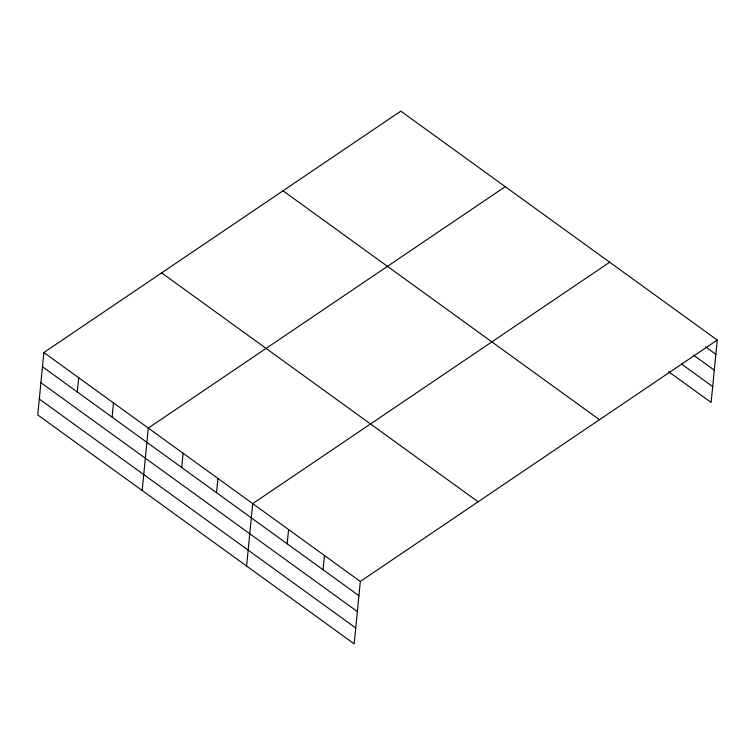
<?xml version="1.0" encoding="UTF-8"?>
<svg xmlns="http://www.w3.org/2000/svg" width="755" height="755" viewBox="0 0 755 755"><rect width="100%" height="100%" fill="white"/><g stroke="black" fill="none" stroke-linecap="round" stroke-linejoin="round"><path stroke-width="1.13" d="M43.865 352.538L37.75 414.948L354.189 643.864L360.314 581.454L717.25 340.052L400.811 111.136L43.865 352.538L360.314 581.454M77.284 391.958L78.68 377.717M112.089 417.137L113.486 402.896M142.176 490.486L148.291 428.085L505.237 186.683M181.71 467.496L183.106 453.264M216.515 492.685L217.912 478.443M246.602 566.033L252.717 503.623L609.663 262.221M287.193 543.808L288.589 529.566M323.055 569.751L324.452 555.51M717.25 340.052L711.135 402.462L668.656 371.743M705.472 346.781L715.853 354.293M693.534 355.171L714.296 370.186M681.548 364.033L712.692 386.569M283.021 190.798L599.461 419.714M161.655 272.876L478.104 501.792M42.469 366.779L358.918 595.695M40.912 382.672L357.36 611.588M39.307 399.046L355.756 627.971"/></g></svg>
